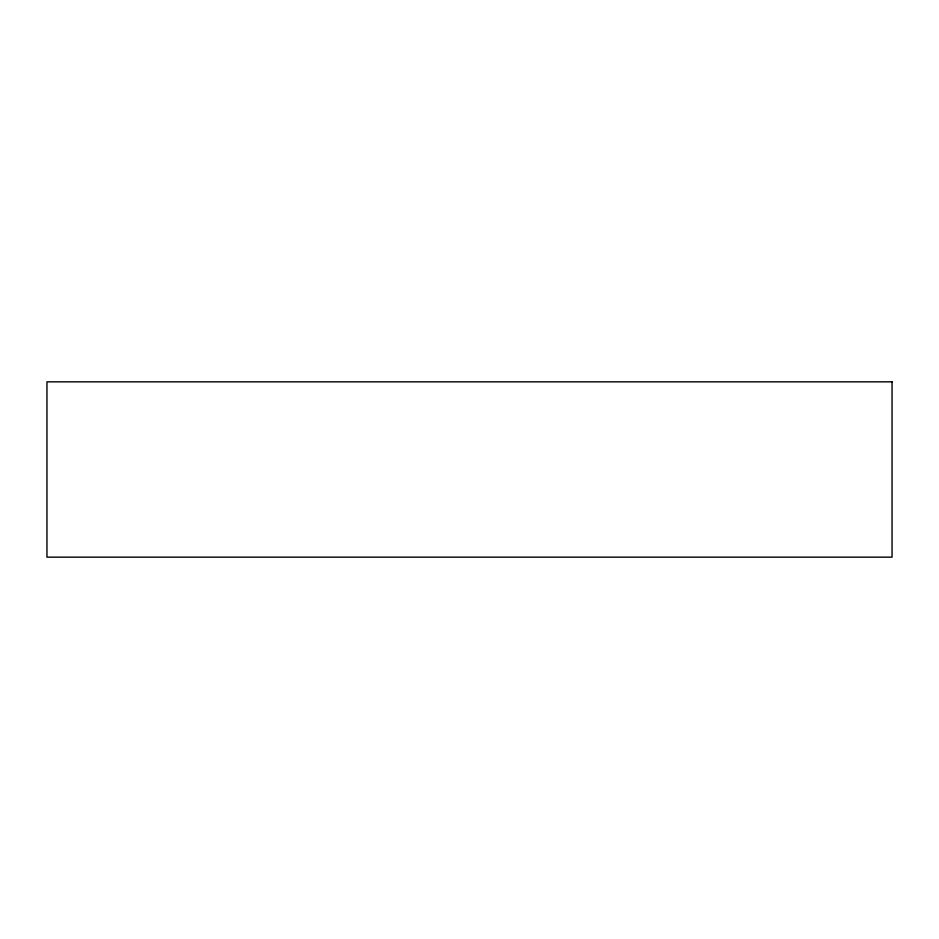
<?xml version="1.0" encoding="UTF-8"?>
<svg xmlns="http://www.w3.org/2000/svg" width="939" height="939" viewBox="0 0 939 939"><rect width="100%" height="100%" fill="white"/><g stroke="black" fill="none" stroke-linecap="round" stroke-linejoin="round"><path stroke-width="1.41" d="M892.05 381.844L46.95 381.844L46.95 557.156L892.05 557.156L892.05 381.844"/></g></svg>
